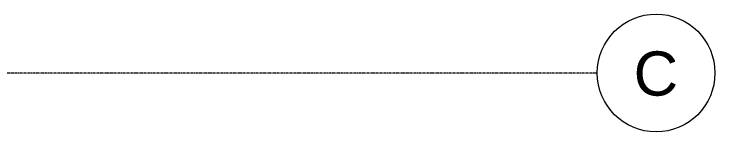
# Model space of a CAD drawing. Header units: inches. Extents: x 2468 to 4886, y -16 to 1381.
# Drawn here: x 4743.5 to 4886.5, y 808.1 to 832.1 of the extents above; entities that cross this region are included whole.
import ezdxf

# ---------------------------------------------------------------- set-up
doc = ezdxf.new("R2010")
doc.units = ezdxf.units.IN
doc.header["$MEASUREMENT"] = 0
doc.linetypes.add('Grid Line 1_2_', pattern=[0.875, 0.5, -0.125, 0.125, -0.125])
doc.layers.add('S-GRID', color=1, linetype='Continuous', lineweight=9)
doc.layers.add('S-GRID-IDEN', color=1, linetype='Continuous', lineweight=9)
doc.styles.add('Swis721 Lt BT', font='swissl.ttf', dxfattribs={"height": 9})

# ---------------------------------------------------------------- blocks, each defined once
blk = doc.blocks.new('Grid - Grid Head - Circle-50561-6TH FLOOR POWER _ SIGNAL')
at = {"layer": 'S-GRID-IDEN'}
blk.add_circle((0, 0), 0.125, dxfattribs=at)

msp = doc.modelspace()

# ---------------------------------------------------------------- linework, layer by layer
at = {"layer": 'S-GRID', "linetype": 'Grid Line 1_2_'}
msp.add_line((2467.88, 820.12), (4862.49, 820.12), dxfattribs=at)

# ---------------------------------------------------------------- block references
at = {"layer": 'S-GRID-IDEN', "xscale": 95.99999999999994, "yscale": 95.99999999999994, "zscale": 95.99999999999994, "rotation": 269.9999999999994}
msp.add_blockref('Grid - Grid Head - Circle-50561-6TH FLOOR POWER _ SIGNAL', (4874.49, 820.12), dxfattribs=at)

# ---------------------------------------------------------------- texts
at = {"layer": 'S-GRID-IDEN', "insert": (4869.9, 824.51), "char_height": 9, "width": 10.605, "attachment_point": 1, "style": 'Swis721 Lt BT'}
msp.add_mtext('C', dxfattribs=at)

doc.saveas('drawing.dxf')
